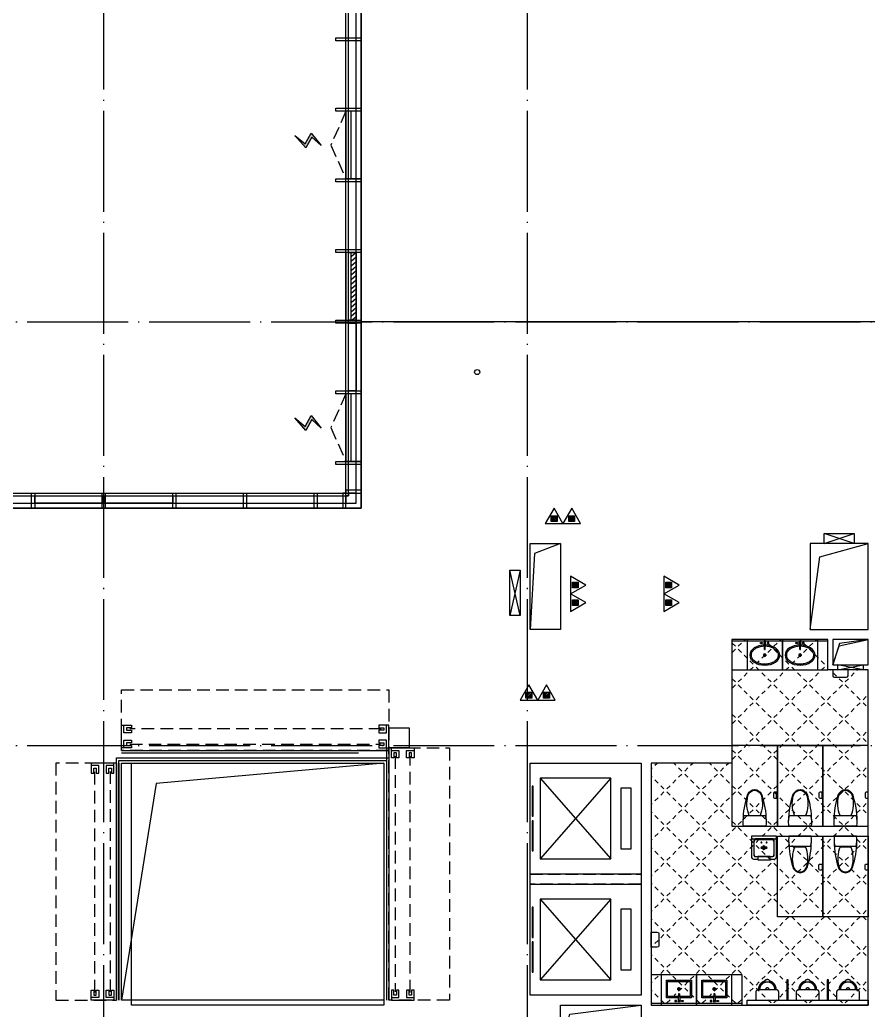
# Model space of a CAD drawing. Extents: x -186750 to 855523, y -12902 to 560425.
# Drawn here: x 15136 to 31950, y 189750 to 209384 of the extents above; entities that cross this region are included whole.
import ezdxf
from ezdxf.xclip import XClip

# ---------------------------------------------------------------- set-up
doc = ezdxf.new("R2010")
doc.units = 0
doc.header["$LTSCALE"] = 1000
doc.header["$MEASUREMENT"] = 0
doc.header["$XCLIPFRAME"] = 0
for name, pattern in [('10#楼幕墙$0$109-34 轴网$0$L1$0$$AUDIT_BAD_LTYPE1', [0]), ('10#楼幕墙$0$DASH', [0.35, 0.25, -0.1]), ('104-10 轴网$0$DOTE', [2.4200000000000004, 2, -0.2, 0.02, -0.2]), ('X-104 8#10#平面$0$109-34 轴网$0$L1$0$$AUDIT_BAD_LTYPE1', [0]), ('X-104 8#10#平面$0$CACHE', [0.375, 0.25, -0.125]), ('X-104 8#10#平面$0$DASH', [0.35, 0.25, -0.1])]:
    doc.linetypes.add(name, pattern=pattern)
doc.layers.add('10#楼幕墙$0$04-电动窗', color=1, linetype='Continuous', plot=False)
doc.layers.add('X-104 8#10#平面$0$04-不打印_辅助线', color=165, linetype='Continuous', plot=False)
for name, color, linetype in [('10#楼幕墙$0$A-C_玻璃幕墙', 140, 'Continuous'), ('10#楼幕墙$1$A-TECH_结构', 21, 'Continuous'), ('104-10 轴网$0$A_AXIS-轴线', 252, '104-10 轴网$0$DOTE'), ('EQUIP_消防', 7, 'Continuous'), ('TWT_TEXT', 7, 'Continuous'), ('VPIPE-雨水', 4, 'TG_Y'), ('X-104 8#10#平面$0$A-E_栏杆', 252, 'Continuous'), ('X-104 8#10#平面$0$A-E_电梯', 252, 'Continuous'), ('X-104 8#10#平面$0$A-FC', 252, 'X-104 8#10#平面$0$CACHE'), ('X-104 8#10#平面$0$A-I_卫-洁具', 8, 'Continuous'), ('X-104 8#10#平面$0$A-SUR_看线', 252, 'Continuous'), ('X-104 8#10#平面$0$A-TECH_暖通', 162, 'Continuous'), ('X-104 8#10#平面$0$A-TECH_结构', 252, 'Continuous')]:
    doc.layers.add(name, color=color, linetype=linetype)
doc.styles.add('TG_LINETYPE', font='romans2.shx', dxfattribs={"width": 0.8, "height": 3, "bigfont": 'hzdf2.shx'})
doc.linetypes.add('TG_Y', pattern='A,5,-0.3,["Y",TG_LINETYPE,S=0.1,R=0,X=-0.23,Y=-0.15],0', length=5.3)

# ---------------------------------------------------------------- blocks, each defined once
blk = doc.blocks.new('104-10 轴网')
at = {"layer": '104-10 轴网$0$A_AXIS-轴线', "linetype": '104-10 轴网$0$DOTE'}
for p, q in [((16799.99999999992, -6500.000000000015), (16800.00000000021, 40100.00000000004)), ((25199.99999999992, -6500.000000000015), (25200.00000000021, 40100.00000000004)), ((-6500.000000000022, 25199.99999999999), (48500.00000000018, 25200.00000000004)), ((-6500.000000000022, 16799.99999999999), (48500.00000000018, 16800.00000000004))]:
    blk.add_line(p, q, dxfattribs=at)
blk = doc.blocks.new('A-电梯2222')
for p, q in [((-599.9999999888532, 1800.000000028485), (-599.9999999888532, 2000.000000028485)), ((-599.9999999888532, 2000.000000028485), (599.999999990192, 2000.000000027969)), ((599.999999990192, 2000.000000027969), (599.999999990192, 1800.000000028027)), ((599.999999990192, 1800.000000028027), (-599.9999999888532, 1800.000000028485)), ((-800.0000000021246, 200.0000000191649), (-800.0000000016589, 1600.000000013759)), ((-800.0000000016589, 1600.000000013759), (800.0000000027649, 1600.000000013068)), ((800.0000000027649, 1600.000000013068), (-800.0000000021246, 200.0000000191649)), ((800.0000000021828, 200.0000000184664), (-800.0000000016589, 1600.000000013759)), ((800.0000000027649, 1600.000000013068), (800.0000000021828, 200.0000000184664)), ((800.0000000021828, 200.0000000184664), (-800.0000000021246, 200.0000000191649))]:
    blk.add_line(p, q)
for points in [[(-1100, 0), (1100, 0), (1100, 2200.000000000007), (-1100, 2200.000000000007)], [(-643.3333333326736, 38.08112883746799), (-643.3333333326736, 58.97966308711329), (-43.33333333267365, 58.97966308711329), (-43.33333333267365, 38.08112883746799)], [(43.33333333273185, 38.0811288371915), (43.33333333273185, 58.97966308683681), (643.3333333327319, 58.97966308683681), (643.3333333327319, 38.0811288371915)]]:
    blk.add_lwpolyline(points, close=True)
blk = doc.blocks.new('X-104 8#10#平面$0$jhat')
for p, q in [((-395, -250.0000000000582), (-395, 249.9999999999418)), ((-395, 249.9999999999418), (-44.99999999994179, 249.9999999999418)), ((-44.99999999994179, 249.9999999999418), (-44.99999999994179, 11.73657725605881)), ((-219.9999999999418, 32.25599999987753), (-219.9999999999418, 5.03999999986263)), ((-124.8214514199644, 8.000000000058208), (11.68149024352897, 14.3899337601033)), ((-124.8214514199644, 7.999999999941792), (-124.8214514199644, -8.000000000058208)), ((11.68149024352897, 14.3899337601033), (11.68149024352897, -14.3899337601033)), ((-225.0399999999208, -1.164153218269348e-10), (-253.7679999999236, -1.164153218269348e-10)), ((-219.9999999999418, -5.040000000095461), (-219.9999999999418, -32.76000000012573)), ((-186.7359999999171, -1.164153218269348e-10), (-214.9599999999045, -1.164153218269348e-10)), ((-124.8214514199644, -8.000000000058208), (11.68149024352897, -14.3899337601033)), ((-44.99999999994179, -12.38077738613356), (-44.99999999994179, -250.0000000000582)), ((-44.99999999994179, -250.0000000000582), (-395, -250.0000000000582))]:
    blk.add_line(p, q)
at = {"color": 8}
blk.add_lwpolyline([(-69.99999999994179, -11.06304409715813), (-69.99999999994179, -225.0000000000582), (-370, -225.0000000000582), (-370, 224.9999999999418), (-69.99999999994179, 224.9999999999418), (-69.99999999994179, 10.56628493819153)], dxfattribs=at)
at = {"ltscale": 1000, "const_width": 0.8399999999999999}
blk.add_lwpolyline([(-219.5799999999581, 0.1399999998975545, 0.9999999999999999), (-220.4199999999255, 0.1399999998975545, 0.9999999999999999)], format="xyb", close=True, dxfattribs=at)
for points in [[(7.191454842337407, 81.35012003820157), (30, 81.35012003820157), (30, 51.35012003820157), (7.191454842337407, 51.35012003820157)], [(11.68149024352897, -21.35012003820157), (30, -21.35012003820157), (30, 21.35012003820157), (11.68149024352897, 21.35012003820157)], [(7.191454842337407, -81.35012003820157), (30, -81.35012003820157), (30, -51.35012003820157), (7.191454842337407, -51.35012003820157)]]:
    blk.add_lwpolyline(points, close=True)
blk.add_circle((-219.9999999999418, -1.164153218269348e-10), 25.2)
at = {"layer": 'X-104 8#10#平面$0$04-不打印_辅助线'}
blk.add_lwpolyline([(100.0000000001164, -350), (100.0000000000582, 350), (-499.9999999999418, 350), (-499.9999999998836, -350)], close=True, dxfattribs=at)
blk = doc.blocks.new('X-104 8#10#平面$0$A-toilet-F2$0$A-toilet-F3$0$xb')
for p, q in [((177.7999999998137, 203.2000000000698), (-177.7999999993481, 203.1999999994878)), ((-228.5999999991618, 152.3999999994412), (-228.6000000010245, 9.313225746154785e-10)), ((-228.6000000010245, 9.313225746154785e-10), (228.6000000010245, -9.313225746154785e-10)), ((228.6000000010245, -9.313225746154785e-10), (228.6000000005588, 152.3999999997905))]:
    blk.add_line(p, q)
for centre, radius, start, end in [((9.313225746154785e-10, 342.8999999993248), 63.50000000000001, 1.07073087239469, 178.9292691276053), ((-177.7999999993481, 152.3999999992084), 50.8, 90, 180), ((-6.349999998696148, 209.549999998766), 171.56755229355, 106.6068803142738, 182.1210963969083), ((-6.349999998696148, 209.549999998766), 146.16755229355, 87.87890362284142, 182.1210963969083), ((1.396983861923218e-09, 203.1999999987893), 38.1, 0, 180), ((6.350000001490116, 209.549999998766), 146.16755229355, 357.8789036030917, 92.12109637715858), ((6.350000001490116, 209.549999998766), 171.56755229355, 357.8789036030917, 73.39311968572625), ((177.8000000002794, 152.3999999997905), 50.8, 0, 90)]:
    blk.add_arc(centre, radius, start, end)
blk = doc.blocks.new('X-104 8#10#平面$0$10#核心筒')
at = {"layer": 'X-104 8#10#平面$0$A-I_卫-洁具', "ltscale": 0.1}
for points in [[(27649.99997655326, 11650.00000787919), (29449.99997655326, 11650.00000787919), (29449.99997655326, 12250.00000787919), (27649.99997655326, 12250.00000787919)], [(30364.99997656236, 11749.99999999913), (30364.99997656236, 12149.99999999913), (30334.99997656236, 12149.99999999913), (30334.99997656236, 11749.99999999913), (30364.99997656236, 11749.99999999913), (30364.99997656236, 11749.99999999913)], [(31164.99997655315, 11749.99999999919), (31164.99997655315, 12149.99999999919), (31134.99997655315, 12149.99999999919), (31134.99997655315, 11749.99999999919), (31164.99997655315, 11749.99999999919), (31164.99997655315, 11749.99999999919)]]:
    blk.add_lwpolyline(points, close=True, dxfattribs=at)
blk.add_lwpolyline([(27649.99939044413, 11679.99977302144), (27649.99939044413, 11649.99977302144), (29449.99939044425, 11649.99977302132), (29449.99939044768, 11679.99977281538), (27649.99939044413, 11679.99977302144)], dxfattribs=at)
at = {"layer": 'X-104 8#10#平面$0$A-SUR_看线', "linetype": 'X-104 8#10#平面$0$109-34 轴网$0$L1$0$$AUDIT_BAD_LTYPE1'}
blk.add_lwpolyline([(31949.99997657158, 11650.00000787916), (29549.99997655303, 11650.00000787919), (29549.99997655303, 11750.00000000212), (31949.99997657156, 11750.00000782145), (31949.99998203337, 11650.00000787919)], dxfattribs=at)
at = {"layer": 'X-104 8#10#平面$0$A-TECH_结构', "linetype": 'X-104 8#10#平面$0$DASH'}
blk.add_lwpolyline([(25249.99997655326, 14250.00000788743), (27449.99997655327, 14250.00000788743), (27449.99997655327, 14049.99998604986), (25249.99997655326, 14049.99998604986)], close=True, dxfattribs=at)
at = {"layer": 'X-104 8#10#平面$0$A-E_电梯', "xscale": -1, "rotation": 270}
for p in [(25249.99997655326, 15349.99998604986), (25249.99997655326, 12949.99998604986)]:
    blk.add_blockref('A-电梯2222', p, dxfattribs=at)
at = {"layer": 'X-104 8#10#平面$0$A-I_卫-洁具', "ltscale": 0.1, "rotation": 270}
for p in [(28199.99997655326, 11750.00000787919), (28899.99997655326, 11750.00000787919)]:
    blk.add_blockref('X-104 8#10#平面$0$jhat', p, dxfattribs=at)
at = {"layer": 'X-104 8#10#平面$0$A-I_卫-洁具', "ltscale": 0.1}
for p in [(29949.99997657157, 11749.99999999907), (30749.99997657157, 11749.99999999907), (31549.99997657157, 11749.99999999907)]:
    blk.add_blockref('X-104 8#10#平面$0$A-toilet-F2$0$A-toilet-F3$0$xb', p, dxfattribs=at)
blk = doc.blocks.new('X-104 8#10#平面$0$meae')
for p, q in [((-215.039999999979, 0), (-243.7679999999818, 0)), ((-210, 5.039999999979045), (-210, 32.76000000000931)), ((-176.7359999999753, 0), (-204.9599999999627, 0)), ((-99.54815868195146, 8), (21.68149024352897, 14.3899337600451)), ((-99.54815868195146, -7.999999999941792), (-99.54815868195146, 8)), ((21.68149024352897, -14.3899337601033), (21.68149024352897, 14.3899337600451)), ((-210, -32.25599999999395), (-210, -5.039999999979045)), ((-99.54815868195146, -8.000000000058208), (21.68149024352897, -14.3899337601033))]:
    blk.add_line(p, q)
at = {"const_width": 0.8399999999999999}
blk.add_lwpolyline([(-209.5800000000163, -0.1400000000139698, -0.9999999999999999), (-210.4199999999837, -0.1400000000139698, -0.9999999999999999)], format="xyb", close=True, dxfattribs=at)
for points in [[(17.19145484233741, 81.35012003820157), (40, 81.35012003820157), (39.99999999994179, 51.35012003820157), (17.1914548422792, 51.35012003820157)], [(21.68149024352897, 21.35012003820157), (40, 21.35012003820157), (40, -21.35012003820157), (21.68149024352897, -21.35012003820157)], [(17.19145484233741, -81.35012003820157), (40, -81.35012003820157), (39.99999999994179, -51.35012003820157), (17.1914548422792, -51.35012003820157)]]:
    blk.add_lwpolyline(points, close=True)
blk.add_circle((-210, 0), 25.2)
blk.add_ellipse((-210, 0), major_axis=(0, -296.8388870928175), ratio=0.6737661697857759)
at = {"color": 8}
blk.add_open_spline([(-210, -271.838887092832), (-201.6286662275088, -271.838887092832), (-193.2556980797672, -270.8834744876949), (-176.5567826171755, -267.0318226981908), (-168.2292954665609, -264.1331208487391), (-151.7464247078751, -256.3412992825033), (-143.592075161112, -251.4461166422116), (-127.6688291439204, -239.6628589069005), (-119.9016611408442, -232.7743547918508), (-105.0053654383519, -217.100718463771), (-97.87740360945463, -208.3160983382841), (-84.50442564953119, -189.0367220979533), (-78.25994529254967, -178.5426552897552), (-66.86596525227651, -156.1005802754662), (-61.71665413689334, -144.1531549534993), (-52.68240508378949, -119.1104159536771), (-48.79751711455174, -106.0155586157343), (-42.41598126577446, -79.01830609660828), (-39.91934085072717, -65.11628590768669), (-36.39207964838715, -36.86706837144447), (-35.3614577781409, -22.5202054088586), (-34.79793056182098, 6.244822261855006), (-35.26502483320655, 20.66266644134885), (-37.68259151588427, 49.19399507466005), (-39.63306519814068, 63.30715293157846), (-44.95700291811954, 90.86129060061648), (-48.33046480413759, 104.3019146881416), (-56.39392556494568, 130.1611448710319), (-61.0838973345235, 142.5793309712317), (-71.62818411248736, 166.0733063118532), (-77.48238030000357, 177.1485642623738), (-90.15903716551838, 197.6798496269621), (-96.98112566315103, 207.1352148510632), (-111.3602107425686, 224.2113378457143), (-118.9163064261083, 231.8314545630128), (-134.510733252624, 245.1036245926516), (-142.547481424408, 250.7556368449004), (-158.868371842138, 260.0530890176306), (-167.1509793659789, 263.6999722997425), (-183.7976203592261, 269.0257272459567), (-192.162095878215, 270.7072330619558), (-208.8995512870024, 272.153067119536), (-217.2755150526064, 271.9185741905239), (-234.0031495776493, 269.526916392555), (-242.3573442720808, 267.3679324407713), (-258.9526960913208, 261.0731867576833), (-267.1936322519905, 256.9349128940958), (-283.3781850557425, 246.65468100406), (-291.3201072766096, 240.5117016318836), (-306.6623222918133, 226.2813428560039), (-314.0611830068519, 218.1942343084957), (-328.0653621423407, 200.2301868745126), (-334.6699371464783, 190.353927289194), (-346.859358667396, 169.044026111078), (-352.4439172392595, 157.6110181525), (-362.4072642970132, 133.476927122334), (-366.7859668953461, 120.7763437553076), (-374.1964356524404, 94.43610308453208), (-377.2281845823745, 80.79684587812517), (-381.8495765395346, 52.93462008907227), (-383.4392193020904, 38.71199739631265), (-385.1273327118251, 10.0537408667733), (-385.225804392132, -4.381569712015335), (-383.9285565786413, -33.08909023553133), (-382.5328362500295, -47.36097819061251), (-378.2902226594742, -75.36972922243876), (-375.4433290168527, -89.10625087702647), (-368.3874579074909, -115.6863969620317), (-364.1784936326439, -128.529630749661), (-354.5335200406262, -152.9902308470919), (-349.097582319926, -164.6071133053629), (-337.1786070214584, -186.3198765731067), (-330.6958189697471, -196.415140855941), (-316.9037533847149, -214.843760280055), (-309.5951420506462, -223.1764269854757), (-294.4000191528467, -237.9131964488188), (-286.5148495539906, -244.3169298697612), (-270.41386736813, -255.1213227973203), (-262.1997869724291, -259.5227866767091), (-245.6385630253353, -266.3373192788567), (-237.2919559226721, -268.7527736420161), (-222.6272707111784, -271.2949484957498), (-216.3134306632564, -271.838887092832), (-210, -271.838887092832)], degree=3, knots=[0, 0, 0, 0, 0.1541728099079682, 0.1541728099079682, 0.3083456198159364, 0.3083456198159364, 0.4625184297239047, 0.4625184297239047, 0.6166912396318729, 0.6166912396318729, 0.7708640495398411, 0.7708640495398411, 0.9250368594478093, 0.9250368594478093, 1.079209669355778, 1.079209669355778, 1.233382479263746, 1.233382479263746, 1.387555289171714, 1.387555289171714, 1.541728099079682, 1.541728099079682, 1.69590090898765, 1.69590090898765, 1.850073718895619, 1.850073718895619, 2.004246528803587, 2.004246528803587, 2.158419338711555, 2.158419338711555, 2.312592148619523, 2.312592148619523, 2.466764958527492, 2.466764958527492, 2.62093776843546, 2.62093776843546, 2.775110578343428, 2.775110578343428, 2.929283388251396, 2.929283388251396, 3.083456198159364, 3.083456198159364, 3.237629008067333, 3.237629008067333, 3.391801817975301, 3.391801817975301, 3.545974627883269, 3.545974627883269, 3.700147437791237, 3.700147437791237, 3.854320247699206, 3.854320247699206, 4.008493057607174, 4.008493057607174, 4.162665867515142, 4.162665867515142, 4.31683867742311, 4.31683867742311, 4.471011487331078, 4.471011487331078, 4.625184297239047, 4.625184297239047, 4.779357107147015, 4.779357107147015, 4.933529917054983, 4.933529917054983, 5.087702726962951, 5.087702726962951, 5.24187553687092, 5.24187553687092, 5.396048346778888, 5.396048346778888, 5.550221156686856, 5.550221156686856, 5.704393966594824, 5.704393966594824, 5.858566776502792, 5.858566776502792, 6.012739586410761, 6.012739586410761, 6.166912396318729, 6.166912396318729, 6.283185307179586, 6.283185307179586, 6.283185307179586, 6.283185307179586], dxfattribs=at)
at = {"layer": 'X-104 8#10#平面$0$04-不打印_辅助线'}
blk.add_lwpolyline([(-499.9999999998836, -349.9999999999418), (-499.9999999998836, 350.0000000000582), (100.0000000001164, 350.0000000000582), (100.0000000001164, -349.9999999999418)], close=True, dxfattribs=at)
blk = doc.blocks.new('X-104 8#10#平面$0$A-toilet-F2$0$A-toilet-F3$0$$plan$00000388')
for p, q in [((-202.5, -209.53125), (-202.5, 209.53125)), ((0, -220.78125), (0, 220.78125)), ((-211.7636100000016, 107.6506163835302), (-211.7636100000016, -107.6506388835276))]:
    blk.add_line(p, q)
blk.add_lwpolyline([(-202.4999999999999, -209.5312499999999), (-151.5815775000015, -220.9312574999972), (-102.2263650000007, -226.3893074999992), (-50.17650749999908, -226.3893074999992), (8.526512829121202e-14, -220.7812499999999)])
for centre, radius, start, end in [((-70.50223739520334, -1596.893304158019), 1822.905267548176, 91.22236801686525, 107.2477400730136), ((-76.17188249999913, -236.25), 463.3354349999999, 97.73994600000086, 105.8219819999994), ((-76.17188249999913, -236.25), 463.3354349999999, 80.5376779999934, 97.73994600000086), ((-595.175017904075, 0), 128.7061108459815, 159.5476091936029, 200.4523908063857), ((-562.4982811024126, -12.18639293920603), 163.5812782416205, 107.2477400730136, 159.5476091936029), ((-580.3665348804823, -1.124999869261956e-05), 128.7061108459815, 136.8542646013629, 223.1457353986371), ((-555.5449209055997, -23.26485846064998), 162.7261878014058, 104.7785650587778, 136.8542646013629), ((-443.4417002224786, -448.2021481943076), 602.2018211347165, 67.37374387746667, 104.7785650587778), ((-562.4982811024126, 12.18639293920603), 163.5812782416205, 200.4523908063857, 252.7522599269864), ((-555.5449209055997, 23.26483596065259), 162.7261878014058, 223.1457353986371, 255.2214349412222), ((-70.50223739520334, 1596.893304158019), 1822.905267548176, 252.7522599269864, 268.7776319831348), ((-443.4417002224786, 448.2021256943101), 602.2018211347165, 255.2214349412222, 292.6262561225334)]:
    blk.add_arc(centre, radius, start, end)
blk = doc.blocks.new('X-104 8#10#平面$0$hgfasg')
at = {"layer": 'X-104 8#10#平面$0$04-不打印_辅助线'}
blk.add_lwpolyline([(-450, 1599.999999999709), (450, 1599.999999999651), (450, -3.492459654808044e-10), (-450, -2.91038304567337e-10)], close=True, dxfattribs=at)
at = {"rotation": 270}
blk.add_blockref('X-104 8#10#平面$0$A-toilet-F2$0$A-toilet-F3$0$$plan$00000388', (0, 0), dxfattribs=at)
blk = doc.blocks.new('X-104 8#10#平面$0$hgfd')
at = {"color": 8}
for p, q in [((-38.49999971458601, 228.000000048185), (38.50000028541399, 227.9999999518077)), ((3.335953806526959e-07, 266.5000000000036), (2.372253220528364e-07, 189.5000000000036))]:
    blk.add_line(p, q, dxfattribs=at)
for points in [[(250, -3.504792402964085e-07), (-249.9999999999927, 3.504792402964085e-07), (-249.9999994917889, 406.0000003504792, -0.4142135623732199), (-199.9999994292011, 456.0000002878987), (-119.9999994292084, 456.0000001877597), (-119.9999994166865, 466.000000187767), (120.0000005833208, 465.9999998122548), (120.0000005708062, 455.9999998122548), (200.000000570777, 455.9999997121158, -0.414213562372991), (250.0000005081893, 405.9999996495353)], [(175.000000062566, 49.99999974339516), (-174.9999999374049, 50.00000025659756, -0.4142135623730927), (-199.9999999061183, 75.00000028789145), (-199.9999995230974, 381.0000002878987, -0.414213562373095), (-174.9999994917962, 406.0000002565976), (175.0000005082111, 405.9999997434024, -0.4142135623731322), (200.0000004769245, 380.9999997121085), (200.0000000938744, 74.99999971210127, -0.4142135623730573)], [(250, -3.504792402964085e-07), (-249.9999999999927, 3.504792402964085e-07), (-249.9999999686988, 25.00000035048652, -0.4142135623730971), (-224.9999999373977, 50.00000031918535), (225.0000000625878, 49.99999968082193, -0.4142135623730932), (250.0000000313012, 24.99999964952804)]]:
    blk.add_lwpolyline(points, format="xyb", close=True)
blk.add_lwpolyline([(120.0000005708062, 455.9999998122548), (200.000000570777, 455.9999997121158, -0.414213562373095), (250.0000005081893, 405.9999996495353), (250, -3.504792402964085e-07), (-249.9999999999927, 3.504792402964085e-07), (-249.9999994917889, 406.0000003504792, -0.4142135623730929), (-199.9999994292011, 456.0000002878987), (-119.9999994292084, 456.0000001877597)], format="xyb")
blk.add_lwpolyline([(150.0000000876389, 69.99999977469633), (-149.9999999123756, 70.00000022531094, -0.4142135623730976), (-199.9999998497879, 120.0000002878915), (-199.9999995543913, 356.0000002878842, -0.414213562373095), (-149.9999994918035, 406.0000002253037), (150.0000005081965, 405.9999997746963, -0.414213562373095), (200.0000004456087, 355.9999997121085), (200.0000001502194, 119.9999997121231, -0.4142135623731096)], format="xyb", close=True, dxfattribs=at)
blk.add_lwpolyline([(120.0000005082184, 405.9999998122476), (-119.9999994917889, 406.0000001877524), (-119.9999994166865, 466.000000187767), (120.0000005833208, 465.9999998122548)], close=True)
for centre, radius in [((-49.99999971457146, 228.0000000625914), 10), ((2.854139893315732e-07, 228.0000000000036), 35), ((50.00000028542127, 227.9999999374159), 10), ((-49.99999983975431, 128.0000000625841), 10), ((50.00000016025297, 127.9999999374159), 10)]:
    blk.add_circle(centre, radius)
blk.add_circle((2.854139893315732e-07, 228.0000000000036), 25, dxfattribs=at)
blk = doc.blocks.new('X-104 8#10#平面$0$卫生间')
at = {"layer": 'X-104 8#10#平面$0$A-I_卫-洁具', "ltscale": 0.1}
blk.add_lwpolyline([(29249.99997658384, 18300.0000078821), (31149.99997658456, 18300.00000788411), (31149.99997658456, 18900.00000788411), (29249.99997658384, 18900.0000078821)], close=True, dxfattribs=at)
blk.add_lwpolyline([(29249.9999765839, 18900.00000788417), (29249.9999765839, 18870.00000788417), (31149.99997652085, 18870.00000788397), (31149.99997652428, 18900.00000788411)], dxfattribs=at)
for points in [[(31549.99997658755, 18300.00000787908), (31249.99997658755, 18300.00000787908), (31249.99997658755, 18180.00000787896, 0.414213562373095), (31279.99997658755, 18150.00000787896), (31519.99997658755, 18150.00000787896, 0.414213562373095), (31549.99997658755, 18180.00000787896)], [(27649.9999765533, 12800.00000788734), (27649.9999765533, 13100.00000788734), (27769.99997655342, 13100.00000788734, -0.414213562373095), (27799.99997655342, 13070.00000788734), (27799.99997655342, 12830.00000788734, -0.414213562373095), (27769.99997655342, 12800.00000788734)]]:
    blk.add_lwpolyline(points, format="xyb", close=True, dxfattribs=at)
at = {"layer": 'X-104 8#10#平面$0$A-I_卫-洁具'}
for points in [[(30074.99997657166, 15851.95678070415), (30074.99997657168, 15771.95678070415, 0.4142135623730523), (30094.99997657168, 15751.95678070415), (30134.99997657171, 15751.95678070415), (30134.99997657169, 15871.95678070415), (30094.99997657166, 15871.95678070415, 0.4142135623731306)], [(30974.99997657155, 15851.95678070412), (30974.99997657156, 15771.95678070412, 0.4142135623730523), (30994.99997657156, 15751.95678070412), (31034.99997657159, 15751.95678070412), (31034.99997657158, 15871.95678070412), (30994.99997657155, 15871.95678070412, 0.4142135623731306)], [(31889.99997657165, 15851.95678070426), (31889.99997657166, 15771.95678070426, 0.4142135623730523), (31909.99997657166, 15751.95678070426), (31949.99997657169, 15751.95678070426), (31949.99997657168, 15871.95678070426), (31909.99997657165, 15871.95678070426, 0.4142135623731306)], [(30974.99997657155, 14348.04323506608), (30974.99997657156, 14428.04323506608, -0.4142135623730523), (30994.99997657156, 14448.04323506608), (31034.99997657159, 14448.04323506608), (31034.99997657158, 14328.04323506608), (30994.99997657155, 14328.04323506608, -0.4142135623731306)], [(31889.99997657163, 14348.04323506594), (31889.99997657166, 14428.04323506594, -0.4142135623730523), (31909.99997657166, 14448.04323506594), (31949.99997657169, 14448.04323506594), (31949.99997657166, 14328.04323506594), (31909.99997657163, 14328.04323506594, -0.4142135623731306)]]:
    blk.add_lwpolyline(points, format="xyb", close=True, dxfattribs=at)
at = {"layer": 'X-104 8#10#平面$0$A-I_卫-洁具', "ltscale": 0.1, "xscale": -1}
for name, p, rotation in [('X-104 8#10#平面$0$meae', (29899.9999765845, 18800.00000788434), 270), ('X-104 8#10#平面$0$meae', (30599.9999765845, 18800.00000788411), 270), ('X-104 8#10#平面$0$hgfd', (29884.99997657168, 15000.00000755693), 180)]:
    blk.add_blockref(name, p, dxfattribs=dict(at, rotation=rotation))
for p in [(29699.99997657168, 15200.000007897), (30599.99997657168, 15200.00000788565), (31499.99997657168, 15200.00000788539)]:
    blk.add_blockref('X-104 8#10#平面$0$hgfasg', p, dxfattribs=at)
at = {"layer": 'X-104 8#10#平面$0$A-I_卫-洁具', "ltscale": 0.1, "rotation": 180}
for p in [(30599.99997657168, 15000.00000789596), (31499.99997657168, 15000.00000788481)]:
    blk.add_blockref('X-104 8#10#平面$0$hgfasg', p, dxfattribs=at)
blk = doc.blocks.new('X-104 8#10#平面$0$dfsdgf')
at = {"layer": 'X-104 8#10#平面$0$A-E_栏杆'}
for points in [[(249.9999999999673, -5049.999978165768), (249.9999999969223, -250.0000139501353), (5649.99999998985, -250.0000279002707), (5649.999999992895, -5049.999992115903)], [(299.9999999999673, -5049.999978165768), (299.9999999969514, -300.0000139501353), (5599.99999998985, -300.0000279002707), (5599.999999992895, -5049.999992115903)]]:
    blk.add_lwpolyline(points, dxfattribs=at)
blk = doc.blocks.new('X-104 8#10#平面$0$uyrii7ur')
at = {"layer": 'X-104 8#10#平面$0$A-TECH_结构', "linetype": 'X-104 8#10#平面$0$109-34 轴网$0$L1$0$$AUDIT_BAD_LTYPE1'}
for points in [[(25249.99997658582, 20800.00000749383), (25850.00000000499, 20800.00000749383), (25850.00000000499, 19100.00000788411), (25249.99997658582, 19100.00000788411)], [(30800.00000000291, 19100.00000788414), (31949.9999765715, 19100.00000788414), (31949.9999765715, 20800.00000749389), (30800.00000000291, 20800.00000749389)], [(31249.99997658737, 18400.00000787905), (31949.99997657165, 18400.00000787905), (31949.99997657165, 18900.00000788405), (31249.99997658737, 18900.00000788405)], [(27449.9999765532, 10750.00000788458), (25849.99997655327, 10750.00000788458), (25849.99997655327, 11650.00000788731), (27449.9999765532, 11650.00000788731)], [(33549.99322787844, 10199.99893631577), (32949.99995488752, 10199.99893631577), (32949.99995488752, 11450.00000787922), (33549.99322787844, 11450.00000787922)], [(33549.99997317628, 8750.000027945673), (32949.99995863647, 8750.000027945673), (32949.99995863647, 9999.998936315766), (33549.99997317628, 9999.998936315766)], [(21649.99999999856, 7650.000007879251), (23149.99999999696, 7650.000007879251), (23149.99999999689, 8350.000000000058), (21649.99999999849, 8350.000000000058)]]:
    blk.add_lwpolyline(points, close=True, dxfattribs=at)
for points in [[(25850.00000000498, 20800.00000749383), (25335.49703044849, 20603.45774340531), (25249.99997658582, 19100.00000788411)], [(25849.99997655327, 10750.00000788458), (26036.99999999987, 11473.7839677821), (27449.99997655326, 11650.00000788731)], [(33549.99322787844, 10199.99893631577), (33549.99322787844, 11450.00000787998), (33078.99492861191, 11290.86848105729), (32949.99325937161, 10199.99893631577), (33549.99322787844, 10199.99893631577)], [(23149.99999999686, 8350.000000000058), (21746.26625576583, 8243.715887878352), (21649.99999999856, 7650.000007879251)]]:
    blk.add_lwpolyline(points, dxfattribs=at)
at = {"layer": 'X-104 8#10#平面$0$A-TECH_结构'}
for points in [[(30800.00000000274, 19100.00000788414), (30994.87325166486, 20538.04205661503), (31949.9999765715, 20800.00000749389)], [(31949.99997657165, 18900.00000788405), (31380.60406085144, 18817.14181262002), (31249.99997658737, 18400.00000787905)]]:
    blk.add_lwpolyline(points, dxfattribs=at)
for points in [[(17550.00009050622, 10050.00004004798), (17550.00004707376, 8750.000050116389), (17000.00000339406, 8750.000029312563), (17181.19745823395, 9940.41740318312)], [(17550.00006878999, 8750.000036196201), (17000.00000000306, 8750.000011481054), (17000.00000000306, 10049.99993964267), (17550.00006878999, 10049.99996435782)], [(33549.99997317628, 9999.998936315766), (33549.99997317628, 8750.000027945673), (32949.99995462794, 8749.999959031004), (33137.91965881834, 9881.415826070122)]]:
    blk.add_lwpolyline(points, close=True, dxfattribs=at)
blk = doc.blocks.new('X-104 8#10#平面$0$rhyseuyi')
at = {"layer": 'X-104 8#10#平面$0$04-不打印_辅助线', "linetype": 'X-104 8#10#平面$0$109-34 轴网$0$L1$0$$AUDIT_BAD_LTYPE1'}
h = blk.add_hatch(dxfattribs=at)
h.set_pattern_fill('虚线方格', color=256, scale=500, angle=45)
h.set_pattern_definition([(45, (28.28427124759764, 118828.2842712475), (-353.5533905932737, 353.5533905932738), [90, -75, 90, -75, 90, -80]), (135, (325.2691193459614, 119181.8376618407), (-353.5533905932738, -353.5533905932737), [90, -75, 90, -75, 90, -80])])
h.paths.add_polyline_path([(31949.99997657171, 189850.0000078792), (31949.99997657171, 196500.000007879), (31149.99997658469, 196500.000007879), (31149.99997652441, 197100.0000078841), (29249.99997658419, 197100.0000078842), (29249.99997657182, 194649.9999999998), (27649.9999765534, 194649.9999860454), (27649.99939044428, 189849.9997730214)])
at = {"layer": 'X-104 8#10#平面$0$A-TECH_结构', "linetype": 'X-104 8#10#平面$0$109-34 轴网$0$L1$0$$AUDIT_BAD_LTYPE1'}
blk.add_lwpolyline([(14900, 195500.0000000001), (-500, 195500.0000000001), (-500, 173500.0000000001), (17300, 173500.0000000001), (17300, 174900.0000000001), (28500, 174900.0000000001), (28500, 181599.9999860434), (28499.99999040505, 181599.9999860434), (28499.99999371942, 186549.9999873328), (33250.00000331164, 186549.9999873333), (33249.99999999683, 183500.0000000006), (33249.99999999275, 183500.0000000027), (33249.99999999287, 183300.0000000027), (45300, 183300.0000000001), (45300, 201100.0000000001), (43900, 201100.0000000001), (43900, 212300.0000000001), (21900, 212300.0000000001), (21900, 199700.0000000001), (14900, 199700.0000000001)], close=True, dxfattribs=at)
blk.add_lwpolyline([(31949.99997657165, 189850.0000078793), (31949.99997657165, 196500.0000078792), (31149.99997658463, 196500.0000078792), (31149.99997652436, 197100.0000078842), (29249.99997658413, 197100.0000078843), (29249.99997657177, 194649.9999999999), (27649.99997655334, 194649.9999860455), (27649.99939044422, 189849.9997730216), (31949.99997657165, 189850.0000078793)], dxfattribs=at)
at = {"layer": 'X-104 8#10#平面$0$A-TECH_结构'}
blk.add_lwpolyline([(17149.99999985744, 194649.9999896771), (22349.99999985037, 194649.999975727), (22349.99999999293, 189950.0000148593), (17150, 189950.0000288094)], close=True, dxfattribs=at)
blk.add_lwpolyline([(22349.9999997216, 194649.999975727), (17840.37583562586, 194244.2933530379), (17150, 189950.0000288094)], dxfattribs=at)
blk = doc.blocks.new('10#楼幕墙$0$ii')
blk.add_lwpolyline([(-1339.999257087533, -5.379672802519053e-05), (0.0007429124671034515, -5.379672802519053e-05), (0.0007429124671034515, -150.000053796728), (-1339.999257087533, -150.000053796728)], close=True)
blk = doc.blocks.new('10#楼幕墙$0$$TCHSYS$WIN2D')
for p, q in [((-0.5, 0.5), (0.5, 0.5)), ((-0.5, 0.5), (-0.4999999999999999, -0.5)), ((0.5, 0.5), (0.4999999999999998, -0.5)), ((0.5, 0.1666666666666666), (-0.5, 0.1666666666666666)), ((0.5, -0.1666666666666667), (-0.5, -0.1666666666666667)), ((-0.4999999999999999, -0.5), (0.5, -0.5))]:
    blk.add_line(p, q)
blk = doc.blocks.new('10#楼幕墙$0$开启扇')
at = {"layer": '10#楼幕墙$0$04-电动窗'}
h = blk.add_hatch(color=1, dxfattribs=at)
h.dxf.hatch_style = 1
h.paths.add_polyline_path([(680.5562354524154, 539.9632903847669), (509.7987490945379, 728.6290481947071), (726.3024437201093, 845.9672921814199), (478.2154791858056, 1065.595502953947), (646.9190324007068, 855.8806169162563), (430.4153377751354, 738.5423729295435)])
at = {"linetype": '10#楼幕墙$0$DASH'}
blk.add_lwpolyline([(0, 49.99999999714782), (670, 349.9999999971478), (1340, 49.99999999714782)], dxfattribs=at)
at = {"layer": '10#楼幕墙$0$04-电动窗', "color": 1}
blk.add_lwpolyline([(680.5562354524154, 539.9632903847669), (509.7987490945379, 728.6290481947071), (726.3024437201093, 845.9672921814199), (478.2154791858056, 1065.595502953947), (646.9190324007068, 855.8806169162563), (430.4153377751354, 738.5423729295435), (680.5562354524154, 539.9632903847669)], close=True, dxfattribs=at)
at = {"xscale": -1340, "yscale": 300, "zscale": 1340, "rotation": 180}
blk.add_blockref('10#楼幕墙$0$$TCHSYS$WIN2D', (670, -100), dxfattribs=at)
blk = doc.blocks.new('10#楼幕墙$0$$WINLIB2D$00000039')
at = {"color": 0}
for points in [[(-0.4999999999983409, 0.5000000000445652), (-0.4999999999999964, -0.4999999999999716)], [(0.5000000000016591, 0.4999999999536158), (-0.4999999999983409, 0.5000000000445652)], [(0.4999999999983338, -0.5000000000463842), (0.4999999999999609, 0.4999999999999432)], [(-0.499999999999428, 0.1666666667124446), (0.500000000000572, 0.1666666666205998)], [(-0.3838834764901549, -0.166666666632409), (-0.4479860405916831, 0.1666666667079113)], [(-0.3158924398378069, -0.166666666637866), (-0.3799950039392748, 0.1666666667006353)], [(-0.2479014031851996, -0.166666666645142), (-0.3120039672867243, 0.1666666666951784)], [(-0.1799103665328481, -0.1666666666505989), (-0.2440129306343159, 0.1666666666887977)], [(-0.1119193298802692, -0.1666666666569512), (-0.1760218939817904, 0.1666666666824455)], [(-0.04392829322788927, -0.1666666666633319), (-0.1080308573293216, 0.1666666666760648)], [(0.02406274342471804, -0.1666666666696841), (-0.04003982067680312, 0.1666666666697125)], [(0.09205378007703402, -0.1666666666751411), (0.02795121597557682, 0.1666666666642556)], [(0.1600448167296129, -0.1666666666815217), (0.0959422526280953, 0.1666666666578749)], [(0.2280358533819644, -0.166666666687874), (0.163933289280525, 0.1666666666505989)], [(0.2960268900345753, -0.1666666666942547), (0.231924325933047, 0.1666666666460657)], [(0.3640179266869801, -0.1666666667006069), (0.2999153625854838, 0.166666666639685)], [(0.4320089633395341, -0.1666666667060639), (0.3679063992380058, 0.166666666632409)], [(0.4999999999916831, -0.1666666667115209), (0.4358974358904746, 0.1666666666260568)], [(-0.4518745131427302, -0.1666666666260284), (-0.5000000000072298, 0.08358586507802102)], [(-0.500000000000572, -0.1666666666214951), (0.499999999999428, -0.1666666667124446)], [(0.4999999999983338, -0.5000000000463842), (-0.5000000000016662, -0.4999999999554348)]]:
    blk.add_lwpolyline(points, dxfattribs=at)
blk = doc.blocks.new('10#楼幕墙$0$A$C13E80662')
for points in [[(150.0005130732898, 150.2641038001748), (150.0005130732898, 200.2641038001238), (0.0005130732897669077, 200.2641038001238), (0.0005130732897669077, 0.2641038001238485), (150.0005130732898, 0.2641038001238485)], [(150.0005130732898, 0.2641038001747802), (200.0005130733043, 0.2641038001747802), (200.0005130733043, 150.2641038001748), (150.0005130732898, 150.2641038001748)]]:
    blk.add_lwpolyline(points)
blk = doc.blocks.new('10#楼幕墙')
at = {"layer": '10#楼幕墙$0$A-C_玻璃幕墙'}
for points in [[(34400.00000000006, 183000), (34400.00000000006, 181600), (28800.00000000006, 181600), (28800.00000000006, 174600), (17600.00000000006, 174600), (17600.00000000006, 173200), (-799.9999999999418, 173200), (-799.9999999999418, 195800), (14600.00000000006, 195800), (14600.00000000006, 200000), (21600.00000000006, 200000), (21600.00000000006, 212600), (44200.00000000006, 212600), (44200.00000000006, 201400), (45600.00000000006, 201400), (45600.00000000006, 183000)], [(34350.00000000006, 183050), (34350.00000000006, 181650), (28750.00000000006, 181650), (28750.00000000006, 174650), (17550.00000000006, 174650), (17550.00000000006, 173250), (-749.9999999999418, 173250), (-749.9999999999418, 195750), (14650.00000000006, 195750), (14650.00000000006, 199950), (21650.00000000006, 199950), (21650.00000000006, 212550), (44150.00000000006, 212550), (44150.00000000006, 201350), (45550.00000000006, 201350), (45550.00000000006, 183050)], [(34200.00000000006, 183200), (34200.00000000006, 181800), (28600.00000000006, 181800), (28600.00000000006, 174800), (17400.00000000006, 174800), (17400.00000000006, 173400), (-599.9999999999418, 173400), (-599.9999999999418, 195600), (14800.00000000006, 195600), (14800.00000000006, 199800), (21800.00000000006, 199800), (21800.00000000006, 212400), (44000.00000000006, 212400), (44000.00000000006, 201200), (45400.00000000006, 201200), (45400.00000000006, 183200)], [(21900.00000000262, 209029.9999860433), (21900.00000000262, 208969.9999860433), (21400.00000000239, 208969.9999860433), (21400.00000000239, 209029.9999860433)], [(21900.00000000262, 207629.9999860433), (21900.00000000262, 207569.9999860433), (21400.00000000239, 207569.9999860433), (21400.00000000239, 207629.9999860433)], [(21900.00000000262, 206229.9999860433), (21900.00000000262, 206169.9999860433), (21400.00000000239, 206169.9999860433), (21400.00000000239, 206229.9999860433)], [(21900.00000000262, 204829.9999860433), (21900.00000000262, 204769.9999860433), (21400.00000000239, 204769.9999860425), (21400.00000000239, 204829.9999860425)], [(21900.00000000262, 203429.9999860433), (21900.00000000262, 203369.9999860433), (21400.00000000239, 203369.9999860425), (21400.00000000239, 203429.9999860425)], [(21900.00000000262, 202029.9999860433), (21900.00000000262, 201969.9999860433), (21400.00000000239, 201969.9999860424), (21400.00000000239, 202029.9999860424)], [(21900.00000000262, 200629.9999860433), (21900.00000000262, 200569.9999860433), (21400.00000000239, 200569.9999860424), (21400.00000000239, 200629.9999860424)], [(15430.00000000425, 199699.9999860397), (15370.00000000425, 199699.9999860397), (15370.00000000425, 199999.9999860406), (15430.00000000425, 199999.9999860406)], [(16830.00000000425, 199699.9999860395), (16770.00000000425, 199699.9999860395), (16770.00000000425, 199999.9999860404), (16830.00000000425, 199999.9999860404)], [(18230.00000000425, 199699.9999860395), (18170.00000000425, 199699.9999860395), (18170.00000000425, 199999.9999860404), (18230.00000000425, 199999.9999860404)], [(19630.00000000425, 199699.9999860397), (19570.00000000425, 199699.9999860397), (19570.00000000425, 199999.9999860406), (19630.00000000425, 199999.9999860406)], [(21030.00000000425, 199699.9999860397), (20970.00000000425, 199699.9999860397), (20970.00000000425, 199999.9999860406), (21030.00000000425, 199999.9999860406)], [(21600.00000000007, 200000), (21540.00000000004, 200000), (21540.00000000007, 199700), (21600.00000000007, 199700)], [(21600.00000000004, 200060.0000000001), (21600.00000000007, 200000), (21900.00000000007, 200000.0000000001), (21900.00000000007, 200060.0000000001)]]:
    blk.add_lwpolyline(points, close=True, dxfattribs=at)
at = {"layer": '10#楼幕墙$1$A-TECH_结构'}
blk.add_lwpolyline([(34100.00000000006, 183300), (34100.00000000006, 181900), (28500.00000000006, 181900), (28500.00000000006, 174900), (17300.00000000006, 174900), (17300.00000000006, 173500), (-499.9999999999418, 173500), (-499.9999999999418, 195500), (14900.00000000006, 195500), (14900.00000000006, 199700), (21900.00000000006, 199700), (21900.00000000006, 212300), (43900.00000000006, 212300), (43900.00000000006, 201100), (45300.00000000006, 201100), (45300.00000000006, 183300)], close=True, dxfattribs=at)
at = {"layer": '10#楼幕墙$0$A-C_玻璃幕墙', "linetype": '10#楼幕墙$0$109-34 轴网$0$L1$0$$AUDIT_BAD_LTYPE1', "xscale": -1, "rotation": 90}
for p in [(21650.00000000402, 207569.9999860424), (21649.99999979322, 201969.9999860424)]:
    blk.add_blockref('10#楼幕墙$0$开启扇', p, dxfattribs=at)
at = {"layer": '10#楼幕墙$0$A-C_玻璃幕墙', "rotation": 90}
for name, p in [('10#楼幕墙$0$ii', (21650.00000000425, 204769.9999860433)), ('10#楼幕墙$0$ii', (21650.00000000425, 203369.9999860433)), ('10#楼幕墙$0$A$C13E80662', (21800.26410380018, 199799.9994869267))]:
    blk.add_blockref(name, p, dxfattribs=at)
at = {"layer": '10#楼幕墙$0$A-C_玻璃幕墙'}
for p in [(16769.99925709056, 199950.00003984), (18169.99925709056, 199950.00003984)]:
    blk.add_blockref('10#楼幕墙$0$ii', p, dxfattribs=at)
at = {"layer": 'Defpoints', "color": 2, "linetype": '10#楼幕墙$0$109-34 轴网$0$L1$0$$AUDIT_BAD_LTYPE1', "xscale": 1340, "yscale": 300.0000000000001, "zscale": -1340, "rotation": 90}
blk.add_blockref('10#楼幕墙$0$$WINLIB2D$00000039', (21750.0002242928, 204099.9999860433), dxfattribs=at)
blk = doc.blocks.new('*U207')
at = {"layer": 'X-104 8#10#平面$0$A-E_栏杆'}
for points in [[(-5299.999999989996, 50), (0, 50)], [(-5299.999999989996, 0), (-599.9999999950014, 0)]]:
    blk.add_lwpolyline(points, dxfattribs=at)
at = {"layer": 'X-104 8#10#平面$0$A-FC'}
for p, q in [((-150.1205822191259, 475.0000000123109), (-5135.222420518556, 474.9995015044406)), ((-5135.222420518556, 173.9195319662686), (-164.7775794651534, 173.9200283635582))]:
    blk.add_line(p, q, dxfattribs=at)
blk.add_lwpolyline([(0, 50), (-5299.999999990636, 50), (-5299.999999990636, 1250.000000000786), (0, 1250.000000000786)], close=True, dxfattribs=at)
at = {"layer": 'X-104 8#10#平面$0$A-FC', "ltscale": 1000}
for points in [[(-5249.999999982399, 100.0000000116124), (-5249.999999984029, 250.0000000111468), (-5099.999999984262, 250.0000000130094), (-5099.999999983331, 200.0000000130094), (-5199.999999983331, 200.0000000111468), (-5199.999999982865, 150.0000000120781), (-5099.999999983098, 150.0000000130094), (-5099.999999982399, 100.0000000130094), (-5299.999999983796, 100.0000000041618), (-5299.999999987464, 550.0000000041618), (-5099.999999985193, 550.0000000130094), (-5099.999999984728, 500.0000000130094), (-5199.999999984728, 500.0000000120781), (-5199.999999983796, 450.0000000116124), (-5099.999999984029, 450.0000000125438), (-5099.999999984029, 400.0000000130094), (-5249.999999983796, 400.0000000111468), (-5249.999999985193, 550.0000000116124)], [(-50.00000000130967, 100.0000000071886), (-49.99999999967986, 250.000000006723), (-199.999999999447, 250.0000000085856), (-200.0000000003783, 200.0000000085856), (-100.0000000003783, 200.000000006723), (-100.000000000844, 150.0000000076543), (-200.0000000006112, 150.0000000085856), (-200.0000000013097, 100.0000000085856), (8.731149137020111e-11, 99.99999999973807), (3.754394128918648e-09, 549.9999999997381), (-199.9999999985157, 550.0000000085856), (-199.9999999989814, 500.0000000085856), (-99.99999999898137, 500.0000000076543), (-99.99999999991269, 450.0000000071886), (-199.9999999996799, 450.00000000812), (-199.9999999996799, 400.0000000085856), (-49.99999999991269, 400.000000006723), (-49.9999999985157, 550.0000000071886)]]:
    blk.add_lwpolyline(points, dxfattribs=at)
blk = doc.blocks.new('*U236')
at = {"layer": 'X-104 8#10#平面$0$A-E_栏杆'}
for points in [[(-4999.999956419964, 50), (0, 50)], [(-4999.999956419964, 0), (-299.9999564249702, 0)]]:
    blk.add_lwpolyline(points, dxfattribs=at)
at = {"layer": 'X-104 8#10#平面$0$A-FC'}
for p, q in [((-150.1205822191259, 475.0000000123109), (-4835.222376948524, 474.9995015044406)), ((-4835.222376948524, 173.9195319662686), (-164.7775794651534, 173.9200283635582))]:
    blk.add_line(p, q, dxfattribs=at)
blk.add_lwpolyline([(0, 50), (-4999.999956420605, 50), (-4999.999956420605, 1250.000000000786), (0, 1250.000000000786)], close=True, dxfattribs=at)
at = {"layer": 'X-104 8#10#平面$0$A-FC', "ltscale": 1000}
for points in [[(-4949.999956412368, 100.0000000116124), (-4949.999956413998, 250.0000000111468), (-4799.999956414231, 250.0000000130094), (-4799.9999564133, 200.0000000130094), (-4899.9999564133, 200.0000000111468), (-4899.999956412834, 150.0000000120781), (-4799.999956413067, 150.0000000130094), (-4799.999956412368, 100.0000000130094), (-4999.999956413765, 100.0000000041618), (-4999.999956417432, 550.0000000041618), (-4799.999956415162, 550.0000000130094), (-4799.999956414696, 500.0000000130094), (-4899.999956414696, 500.0000000120781), (-4899.999956413765, 450.0000000116124), (-4799.999956413998, 450.0000000125438), (-4799.999956413998, 400.0000000130094), (-4949.999956413765, 400.0000000111468), (-4949.999956415162, 550.0000000116124)], [(-50.00000000130967, 100.0000000071886), (-49.99999999967986, 250.000000006723), (-199.999999999447, 250.0000000085856), (-200.0000000003783, 200.0000000085856), (-100.0000000003783, 200.000000006723), (-100.000000000844, 150.0000000076543), (-200.0000000006112, 150.0000000085856), (-200.0000000013097, 100.0000000085856), (8.731149137020111e-11, 99.99999999973807), (3.754394128918648e-09, 549.9999999997381), (-199.9999999985157, 550.0000000085856), (-199.9999999989814, 500.0000000085856), (-99.99999999898137, 500.0000000076543), (-99.99999999991269, 450.0000000071886), (-199.9999999996799, 450.00000000812), (-199.9999999996799, 400.0000000085856), (-49.99999999991269, 400.000000006723), (-49.9999999985157, 550.0000000071886)]]:
    blk.add_lwpolyline(points, dxfattribs=at)
blk = doc.blocks.new('*U230')
at = {"layer": 'X-104 8#10#平面$0$A-E_栏杆'}
for points in [[(-4699.999957105854, 50), (0, 50)], [(-4699.999957105854, 0), (4.288913987693377e-05, 0)]]:
    blk.add_lwpolyline(points, dxfattribs=at)
at = {"layer": 'X-104 8#10#平面$0$A-FC'}
for p, q in [((-150.1205822191259, 475.0000000123109), (-4535.222377634414, 474.9995015044406)), ((-4535.222377634414, 173.9195319662686), (-164.7775794651534, 173.9200283635582))]:
    blk.add_line(p, q, dxfattribs=at)
blk.add_lwpolyline([(0, 50), (-4699.999957106495, 50), (-4699.999957106495, 1250.000000000786), (0, 1250.000000000786)], close=True, dxfattribs=at)
at = {"layer": 'X-104 8#10#平面$0$A-FC', "ltscale": 1000}
for points in [[(-4649.999957098258, 100.0000000116124), (-4649.999957099888, 250.0000000111468), (-4499.999957100121, 250.0000000130094), (-4499.999957099189, 200.0000000130094), (-4599.999957099189, 200.0000000111468), (-4599.999957098724, 150.0000000120781), (-4499.999957098957, 150.0000000130094), (-4499.999957098258, 100.0000000130094), (-4699.999957099655, 100.0000000041618), (-4699.999957103322, 550.0000000041618), (-4499.999957101052, 550.0000000130094), (-4499.999957100586, 500.0000000130094), (-4599.999957100586, 500.0000000120781), (-4599.999957099655, 450.0000000116124), (-4499.999957099888, 450.0000000125438), (-4499.999957099888, 400.0000000130094), (-4649.999957099655, 400.0000000111468), (-4649.999957101052, 550.0000000116124)], [(-50.00000000130967, 100.0000000071886), (-49.99999999967986, 250.000000006723), (-199.999999999447, 250.0000000085856), (-200.0000000003783, 200.0000000085856), (-100.0000000003783, 200.000000006723), (-100.000000000844, 150.0000000076543), (-200.0000000006112, 150.0000000085856), (-200.0000000013097, 100.0000000085856), (8.731149137020111e-11, 99.99999999973807), (3.754394128918648e-09, 549.9999999997381), (-199.9999999985157, 550.0000000085856), (-199.9999999989814, 500.0000000085856), (-99.99999999898137, 500.0000000076543), (-99.99999999991269, 450.0000000071886), (-199.9999999996799, 450.00000000812), (-199.9999999996799, 400.0000000085856), (-49.99999999991269, 400.000000006723), (-49.9999999985157, 550.0000000071886)]]:
    blk.add_lwpolyline(points, dxfattribs=at)
blk = doc.blocks.new('X-104 8#10#平面$0$fdgfdg')
at = {"linetype": 'X-104 8#10#平面$0$109-34 轴网$0$L1$0$$AUDIT_BAD_LTYPE1'}
blk.add_blockref('*U207', (5649.99999998985, -150.0000140816846), dxfattribs=at)
at = {"linetype": 'X-104 8#10#平面$0$109-34 轴网$0$L1$0$$AUDIT_BAD_LTYPE1', "rotation": 270}
blk.add_blockref('*U236', (5600.00000026116, -5049.999991991557), dxfattribs=at)
at = {"linetype": 'X-104 8#10#平面$0$109-34 轴网$0$L1$0$$AUDIT_BAD_LTYPE1', "xscale": -1, "rotation": 90}
blk.add_blockref('*U230', (300.0000002652487, -5049.999957106455), dxfattribs=at)
blk = doc.blocks.new('*U265')
at = {"linetype": 'X-104 8#10#平面$0$109-34 轴网$0$L1$0$$AUDIT_BAD_LTYPE1'}
for p, q in [((0, 0), (900, -200)), ((900, 0), (0, -200))]:
    blk.add_line(p, q, dxfattribs=at)
blk.add_lwpolyline([(0, 0), (900, 0), (900, -200), (0, -200)], close=True, dxfattribs=at)
blk = doc.blocks.new('X-104 8#10#平面$0$rrttg')
at = {"linetype": 'X-104 8#10#平面$0$109-34 轴网$0$L1$0$$AUDIT_BAD_LTYPE1'}
for p, q in [((0, 0), (600, -200)), ((600, 0), (0, -200))]:
    blk.add_line(p, q, dxfattribs=at)
blk.add_lwpolyline([(0, 0), (600, 0), (600, -200), (0, -200)], close=True, dxfattribs=at)
blk = doc.blocks.new('*U266')
at = {"linetype": 'X-104 8#10#平面$0$109-34 轴网$0$L1$0$$AUDIT_BAD_LTYPE1'}
for p, q in [((0, 0), (500, -99.99999999993815)), ((500, 0), (0, -99.99999999993815))]:
    blk.add_line(p, q, dxfattribs=at)
blk.add_lwpolyline([(0, 0), (500, 0), (500, -99.99999999993815), (0, -99.99999999993815)], close=True, dxfattribs=at)
blk = doc.blocks.new('X-104 8#10#平面')
at = {"layer": 'X-104 8#10#平面$0$04-不打印_辅助线', "linetype": 'X-104 8#10#平面$0$109-34 轴网$0$L1$0$$AUDIT_BAD_LTYPE1'}
blk.add_lwpolyline([(17349.99999999869, 194649.99998605), (22349.99999999159, 194649.9999790748), (22349.99999999159, 189850.0000009091), (17349.99999999869, 189850.0000078842)], close=True, dxfattribs=at)
at = {"layer": 'X-104 8#10#平面$0$A-SUR_看线', "linetype": 'X-104 8#10#平面$0$DASH', "ltscale": 2, "const_width": 30}
blk.add_lwpolyline([(21900.00000000262, 203399.9999860433), (43900.00000000356, 203399.9999860434)], dxfattribs=at)
at = {"layer": 'X-104 8#10#平面$0$A-TECH_结构', "linetype": 'X-104 8#10#平面$0$109-34 轴网$0$L1$0$$AUDIT_BAD_LTYPE1'}
blk.add_lwpolyline([(31249.99997658758, 196600.000007879), (31375.32067783503, 196974.0213478459), (31949.99997657185, 197100.000007884)], dxfattribs=at)
at = {"layer": 'X-104 8#10#平面$0$A-TECH_结构', "color": 2, "linetype": 'X-104 8#10#平面$0$109-34 轴网$0$L1$0$$AUDIT_BAD_LTYPE1'}
blk.add_lwpolyline([(22449.99999999368, 195349.9999443254), (22849.99999999368, 195349.9999443254), (22849.99999999368, 194949.9999303753), (22449.99999999368, 194949.9999303753)], close=True, dxfattribs=at)
at = {"linetype": 'X-104 8#10#平面$0$109-34 轴网$0$L1$0$$AUDIT_BAD_LTYPE1'}
ref = blk.add_blockref('10#楼幕墙', (0, 0), dxfattribs=at)
XClip(ref).set_block_clipping_path([(-18549.99999999996, -12899.99999999999), (65550.00000000006, 343500.0000000001)])
ref = blk.add_blockref('104-10 轴网', (1.527951098978519e-10, 178200), dxfattribs=at)
XClip(ref).set_block_clipping_path([(-16049.999999999924, -11899.999999999913), (58049.99999999998, 45500)])
for name, p in [('X-104 8#10#平面$0$uyrii7ur', (1.746229827404022e-10, 178199.9999999999)), ('X-104 8#10#平面$0$卫生间', (1.527951098978519e-10, 178200)), ('X-104 8#10#平面$0$fdgfdg', (16800.00000000022, 194999.9999860499)), ('X-104 8#10#平面$0$dfsdgf', (16800.00000000022, 195000))]:
    blk.add_blockref(name, p, dxfattribs=at)
ref = blk.add_blockref('X-104 8#10#平面$0$10#核心筒', (1.527951098978519e-10, 178200), dxfattribs=at)
XClip(ref).set_block_clipping_path([(12618.939108200437, 5904.502263642993), (12618.939108200437, 24046.1584188455), (36070.87675891544, 24046.1584188455), (36070.876758915365, 8749.999987745396), (28799.999988221127, 8750.000007884199), (28799.999988221127, 4481.808600563498), (12704.826366818108, 4481.808600563498)])
at = {"layer": 'X-104 8#10#平面$0$A-TECH_暖通', "linetype": 'X-104 8#10#平面$0$109-34 轴网$0$L1$0$$AUDIT_BAD_LTYPE1'}
for name, p, rotation in [('X-104 8#10#平面$0$rrttg', (31674.99998828759, 199000.0000074939), 179.9999999999997), ('*U265', (25049.99997658617, 198475.0000078836), 269.9999999999998), ('*U266', (31849.99997658771, 196500.0000078791, 2600), 179.9999999999997)]:
    blk.add_blockref(name, p, dxfattribs=dict(at, rotation=rotation))
at = {"layer": 'X-104 8#10#平面$0$A-TECH_结构', "linetype": 'X-104 8#10#平面$0$109-34 轴网$0$L1$0$$AUDIT_BAD_LTYPE1'}
blk.add_blockref('X-104 8#10#平面$0$rhyseuyi', (5.820766091346741e-11, -1.164153218269348e-10), dxfattribs=at)
blk = doc.blocks.new('$TWTSYS$00000546')
h = blk.add_hatch()
h.set_pattern_fill('ANSI31', color=256, scale=200, style=0)
h.set_pattern_definition([(45, (-38543.80223862439, -6670.830405693208), (-17.67766952966369, 17.67766952966369), [])])
h.paths.add_polyline_path([(-64.92232553117356, 173.7449990885525), (64.922325531159, 173.7449990885525), (64.922325531159, 43.90034802621994), (-64.92232553117356, 43.90034802621994)])
for points in [[(0, 343.6163707387423), (-198.3870041439732, 0), (198.3870041439732, 0)], [(-64.92232553117356, 173.7449990885525), (64.922325531159, 173.7449990885525), (64.922325531159, 43.90034802621994), (-64.92232553117356, 43.90034802621994)]]:
    blk.add_lwpolyline(points, close=True)
blk = doc.blocks.new('灭火器2')
at = {"layer": 'EQUIP_消防', "xscale": 0.88, "yscale": 0.88, "zscale": 0.88, "rotation": 90.00000000000001}
for p in [(-4049632.307172487, -27063.59765158885), (-4049632.307172487, -27412.75877888233)]:
    blk.add_blockref('$TWTSYS$00000546', p, dxfattribs=at)
blk = doc.blocks.new('灭火器1')
at = {"layer": 'EQUIP_消防', "xscale": 0.88, "yscale": 0.88, "zscale": 0.88, "rotation": 270}
for p in [(283401.6493893405, 14625.69975781103), (283401.6493893405, 14276.53863051755)]:
    blk.add_blockref('$TWTSYS$00000546', p, dxfattribs=at)

msp = doc.modelspace()

# ---------------------------------------------------------------- linework, layer by layer
at = {"layer": 'VPIPE-雨水', "color": 0, "linetype": 'Continuous'}
msp.add_circle((24199.99999999987, 202400.0000000015), 50, dxfattribs=at)

# ---------------------------------------------------------------- block references
msp.add_blockref('X-104 8#10#平面', (0, 0))
at = {"layer": 'EQUIP_消防', "rotation": 270}
for p in [(53138.17819181677, -3850232.307164983), (52637.75855752247, -3853733.03399249)]:
    msp.add_blockref('灭火器2', p, dxfattribs=at)
at = {"layer": 'TWT_TEXT', "linetype": 'ByBlock'}
for p in [(-257351.6493893353, 183553.7267565224), (-255501.4486878561, 183553.7267565224)]:
    msp.add_blockref('灭火器1', p, dxfattribs=at)

doc.saveas('drawing.dxf')
